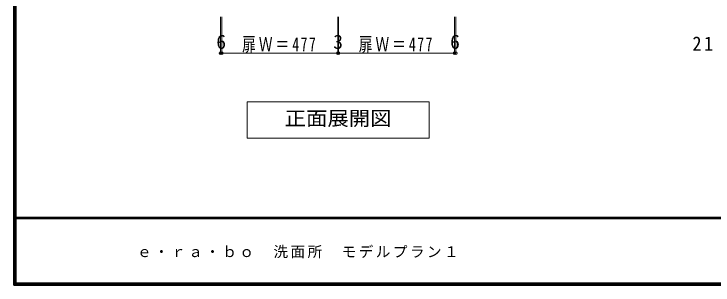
# Model space of a CAD drawing. Units: millimetres at full size, sheet at 1:20. Extents: x -3922 to 3878, y -2932 to 2722.
# Drawn here: x -3922 to -1044, y -2864 to -1750 of the extents above; entities that cross this region are included whole.
import ezdxf
from ezdxf.enums import TextEntityAlignment as Align

# ---------------------------------------------------------------- set-up
doc = ezdxf.new("R2010")
doc.units = ezdxf.units.MM
doc.header["$LTSCALE"] = 20
doc.header["$PDMODE"] = 32
doc.header["$PDSIZE"] = 10
for name, color, linetype, lineweight in [('0-A_文字', 7, 'Continuous', 18), ('0-B_寸法', 7, 'Continuous', 9), ('F-1_枠', 6, 'Continuous', 40)]:
    doc.layers.add(name, color=color, linetype=linetype, lineweight=lineweight)
doc.layers.add('F-A_文字', color=7, linetype='Continuous')
doc.styles.add('ＭＳ ゴシック', font='')
doc.styles.get('ＭＳ ゴシック').set_extended_font_data('MS Gothic')

msp = doc.modelspace()

# ---------------------------------------------------------------- linework, layer by layer
at = {"layer": '0-A_文字'}
for p in [(-2212.72, -2111.27), (-2962.72, -2261.27)]:
    msp.add_line(p, (-2212.72, -2261.27), dxfattribs=at)
msp.add_lwpolyline([(-2212.72, -2111.27), (-2962.72, -2111.27), (-2962.72, -2261.27)], dxfattribs=at)
at = {"layer": '0-B_寸法', "color": 4}
for p, q in [((-3072.22, -1911.27), (-3072.22, -1761.27)), ((-3066.22, -1911.27), (-3066.22, -1761.27)), ((-2589.22, -1911.27), (-2589.22, -1761.27)), ((-2586.22, -1911.27), (-2586.22, -1761.27)), ((-2109.22, -1911.27), (-2109.22, -1761.27)), ((-2103.22, -1911.27), (-2103.22, -1761.27)), ((-3072.22, -1911.27), (-3066.22, -1911.27)), ((-3066.22, -1911.27), (-2589.22, -1911.27)), ((-2589.22, -1911.27), (-2586.22, -1911.27)), ((-2586.22, -1911.27), (-2109.22, -1911.27)), ((-2109.22, -1911.27), (-2103.22, -1911.27))]:
    msp.add_line(p, q, dxfattribs=at)
at = {"layer": '0-B_寸法'}
for p in [(-3072.22, -1911.27), (-3066.22, -1911.27), (-2589.22, -1911.27), (-2586.22, -1911.27), (-2109.22, -1911.27), (-2103.22, -1911.27)]:
    msp.add_point(p, dxfattribs=at)
at = {"layer": 'F-1_枠'}
for p, q in [((-3922.03, 2722.29), (-3922.03, -2864.37)), ((-3918.7, 2722.29), (-3918.7, -2864.37)), ((-3915.36, 2722.29), (-3915.36, -2864.37)), ((3877.97, -2587.71), (-3922.03, -2587.71)), ((3877.97, -2591.04), (-3922.03, -2591.04)), ((3877.97, -2857.71), (-3922.03, -2857.71)), ((3877.97, -2861.04), (-3922.03, -2861.04)), ((3877.97, -2864.37), (-3922.03, -2864.37))]:
    msp.add_line(p, q, dxfattribs=at)

# ---------------------------------------------------------------- texts
at = {"layer": '0-A_文字', "style": 'ＭＳ ゴシック', "width": 1.1}
msp.add_text('正面展開図', height=58.65, dxfattribs=at).set_placement((-2807.72, -2226.27), align=Align.BOTTOM_LEFT)
at = {"layer": '0-B_寸法', "style": 'ＭＳ ゴシック'}
for s, p in [('6', (-3088.97, -1911.27)), ('3', (-2607.72, -1911.27)), ('6', (-2126.47, -1911.27))]:
    msp.add_text(s, height=58.65, dxfattribs=at).set_placement(p, align=Align.BOTTOM_LEFT)
at = {"layer": '0-B_寸法', "char_height": 58.65, "attachment_point": 7, "style": 'ＭＳ ゴシック'}
for s, insert in [('\\T1.23;\\W0.7;扉Ｗ＝477', (-2982.72, -1911.27)), ('\\T1.23;\\W0.7;扉Ｗ＝477', (-2502.72, -1911.27)), ('\\T1.27;\\W0.95;21', (-1129.48, -1901.27))]:
    msp.add_mtext(s, dxfattribs=dict(at, insert=insert))
at = {"layer": 'F-A_文字', "insert": (-3415.36, -2754.37), "char_height": 43.99, "attachment_point": 7, "style": 'ＭＳ ゴシック'}
msp.add_mtext('\\T1.17;ｅ・ｒａ・ｂｏ\u3000洗面所\u3000モデルプラン１', dxfattribs=at)

doc.saveas('drawing.dxf')
